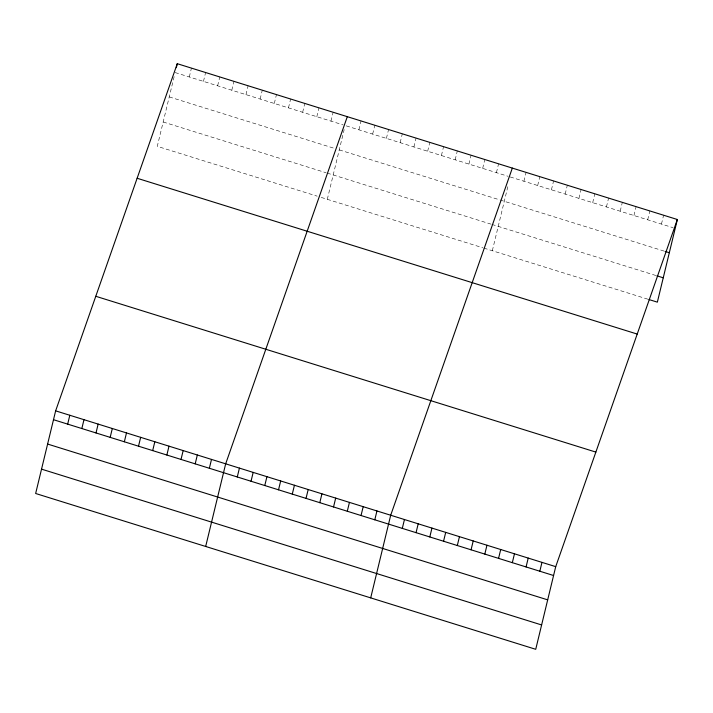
<?xml version="1.0" encoding="UTF-8"?>
<svg xmlns="http://www.w3.org/2000/svg" width="713" height="713" viewBox="0 0 713 713"><rect width="100%" height="100%" fill="white"/><g stroke="black" fill="none" stroke-linecap="round" stroke-linejoin="round"><path stroke-width="0.53" stroke-dasharray="3.56 2.67" d="M174.15 76.612L157.279 146.343L317.187 196.164M189.302 76.968L191.441 68.109M203.463 81.38L205.611 72.521M217.634 85.801L219.782 76.942M231.805 90.212L233.944 81.353M245.976 94.624L248.115 85.765M260.147 99.045L262.286 90.186M274.309 103.456L276.457 94.597M288.48 107.868L290.628 99.009M302.651 112.289L304.79 103.43M316.822 116.7L318.961 107.841M330.984 121.112L333.131 112.253M327.303 199.319L344.174 129.588M358.906 129.811L361.054 120.952M372.658 134.097L374.806 125.238M386.41 138.384L388.558 129.525M400.162 142.671L402.31 133.812M413.914 146.949L416.062 138.09M427.666 151.236L429.814 142.377M441.418 155.523L443.566 146.664M455.17 159.81L457.318 150.951M468.922 164.088L471.07 155.229M482.674 168.375L484.822 159.516M496.426 172.662L498.574 163.803M492.326 250.735L508.217 185.059M523.93 181.227L526.078 172.368M537.682 185.514L539.83 176.655M551.434 189.801L553.582 180.942M565.186 194.088L567.334 185.228M578.938 198.366L581.086 189.506M592.69 202.652L594.838 193.793M606.442 206.939L608.59 198.08M620.194 211.226L622.342 202.367M633.955 215.504L636.094 206.645M647.707 219.791L649.846 210.932M661.459 224.078L663.598 215.219M175.131 72.557L343.131 124.9M346.215 125.862L508.066 176.289M510.178 176.949L673.09 227.705M169.239 96.906L334.201 148.304M339.263 149.882L499.002 199.649M500.063 199.979L664.026 251.065M163.17 121.994L326.108 172.76M327.124 173.072L490.82 224.078M491.872 224.408L655.844 275.494M321.233 197.421L482.808 247.767M483.869 248.097L647.832 299.184"/><path stroke-width="1.07" d="M55.641 410.848L35.65 493.494L535.73 649.302L555.721 566.657L677.35 219.506L177.27 63.698L55.641 410.848L555.721 566.657M67.673 424.119L69.812 415.269M81.843 428.54L83.982 419.681M176.325 67.637L177.27 63.698M96.005 432.951L98.153 424.092M110.176 437.363L112.315 428.504M124.347 441.784L126.486 432.925M138.518 446.195L140.657 437.336M152.68 450.607L154.828 441.748M166.851 455.028L168.999 446.169M181.022 459.439L183.161 450.58M195.193 463.851L197.332 454.992M209.355 468.272L211.503 459.413M205.674 546.47L225.673 463.824L347.302 116.674M237.277 476.97L239.425 468.111M251.029 481.248L253.177 472.398M264.781 485.535L266.929 476.676M278.533 489.822L280.681 480.963M292.285 494.109L294.433 485.25M306.037 498.387L308.185 489.537M319.789 502.674L321.937 493.815M333.541 506.961L335.689 498.102M347.293 511.248L349.441 502.389M361.045 515.526L363.193 506.676M374.797 519.813L376.945 510.954M370.698 597.886L390.697 515.241L512.326 168.09M402.301 528.386L404.449 519.527M416.053 532.664L418.201 523.814M429.805 536.951L431.953 528.092M443.557 541.238L445.705 532.379M457.309 545.525L459.457 536.666M471.061 549.803L473.209 540.953M484.813 554.09L486.961 545.231M498.565 558.377L500.713 549.518M512.326 562.664L514.465 553.805M526.078 566.942L528.217 558.092M539.83 571.229L541.969 562.37M677.35 219.506L657.359 302.152L648.892 299.513M665.086 251.395L669.32 252.714M656.896 275.824L663.25 277.803M137.137 178.259L637.208 334.067M95.783 296.287L595.863 452.095M53.502 419.707L553.582 575.516M47.611 444.056L547.691 599.865M41.541 469.145L541.622 624.953"/></g></svg>
